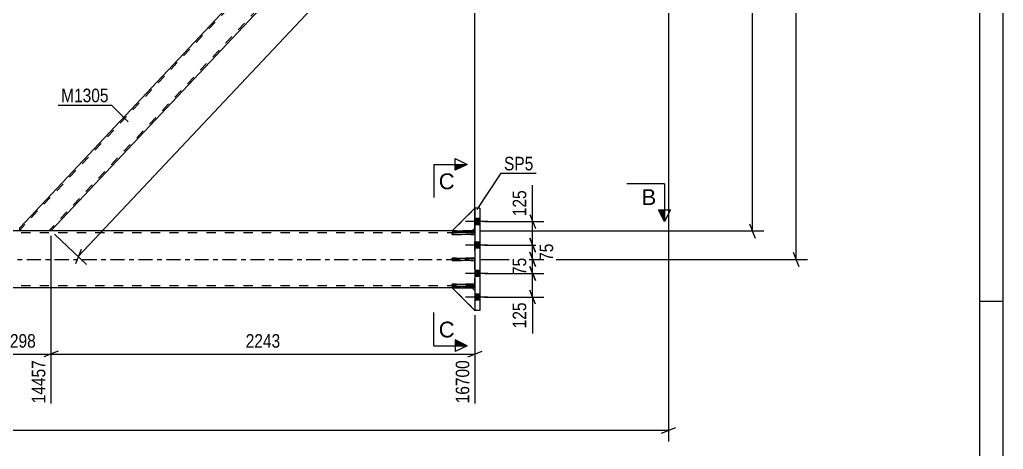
# Model space of a CAD drawing. Header units: millimetres. Extents: x -63 to 778, y -435 to 159.
# Drawn here: x 570.2 to 778.4, y -167.8 to -76.9 of the extents above; entities that cross this region are included whole.
import ezdxf

# ---------------------------------------------------------------- set-up
doc = ezdxf.new("R2010")
doc.units = ezdxf.units.MM
doc.linetypes.add('DXK_LINE_DOT2', pattern=[3.9198, 1.9599, -1.9599])
doc.linetypes.add('DXK_LINE_DOT3', pattern=[5.9187, 2.979, -0.9799, 0.9799, -0.9799])
doc.styles.add('Arial', font='ARIAL.TTF', dxfattribs={"height": 0.2})
doc.styles.add('Arial Narrow', font='ARIALN.TTF', dxfattribs={"height": 0.2})

# ---------------------------------------------------------------- blocks, each defined once
blk = doc.blocks.new('Unknown-570387995-1162')
at = {"color": 5, "linetype": 'Continuous'}
for p, q in [((778.37, -434.5), (778.37, 159.5)), ((773.37, -429.5), (773.37, 154.5)), ((778.37, -136.5), (773.37, -136.5))]:
    blk.add_line(p, q, dxfattribs=at)
blk = doc.blocks.new('Part-570387995-1566 - 1399')
at = {"color": 7, "linetype": 'DXK_LINE_DOT2'}
for p, q in [((661.74, -133.6), (665.94, -133.6)), ((666.54, -138.4), (661.74, -133.6)), ((665.94, -133.6), (666.54, -134.2)), ((666.54, -134.2), (666.54, -138.4))]:
    blk.add_line(p, q, dxfattribs=at)
blk = doc.blocks.new('Bolt-570387995-1432 - 1399')
at = {"linetype": 'Continuous'}
for points in [[(666.54, -118.94), (666.54, -120.26), (667.54, -120.26), (667.54, -118.94)], [(666.54, -118.94), (666.54, -120.26), (667.54, -120.26), (667.54, -118.94)], [(666.54, -118.94), (666.54, -120.26), (667.54, -120.26), (667.54, -118.94)], [(666.54, -123.94), (666.54, -125.26), (667.54, -125.26), (667.54, -123.94)], [(666.54, -123.94), (666.54, -125.26), (667.54, -125.26), (667.54, -123.94)], [(666.54, -129.94), (666.54, -131.26), (667.54, -131.26), (667.54, -129.94)], [(666.54, -129.94), (666.54, -131.26), (667.54, -131.26), (667.54, -129.94)], [(666.54, -134.94), (666.54, -136.26), (667.54, -136.26), (667.54, -134.94)], [(666.54, -134.94), (666.54, -136.26), (667.54, -136.26), (667.54, -134.94)], [(666.54, -134.94), (666.54, -136.26), (667.54, -136.26), (667.54, -134.94)]]:
    blk.add_hatch(color=1, dxfattribs=at).paths.add_polyline_path(points)
at = {"color": 1, "linetype": 'Continuous'}
for p, q in [((669.3, -119.6), (664.54, -119.6)), ((669.3, -119.6), (664.54, -119.6)), ((669.3, -119.6), (664.54, -119.6)), ((667.54, -118.94), (666.54, -118.94)), ((667.54, -118.94), (666.54, -118.94)), ((667.54, -118.94), (666.54, -118.94)), ((667.54, -120.26), (666.54, -120.26)), ((667.54, -120.26), (666.54, -120.26)), ((667.54, -120.26), (666.54, -120.26)), ((669.3, -124.6), (664.54, -124.6)), ((669.3, -124.6), (664.54, -124.6)), ((667.54, -123.94), (666.54, -123.94)), ((667.54, -123.94), (666.54, -123.94)), ((667.54, -125.26), (666.54, -125.26)), ((667.54, -125.26), (666.54, -125.26)), ((669.3, -130.6), (664.54, -130.6)), ((669.3, -130.6), (664.54, -130.6)), ((667.54, -129.94), (666.54, -129.94)), ((667.54, -129.94), (666.54, -129.94)), ((667.54, -131.26), (666.54, -131.26)), ((667.54, -131.26), (666.54, -131.26)), ((667.54, -134.94), (666.54, -134.94)), ((667.54, -134.94), (666.54, -134.94)), ((667.54, -134.94), (666.54, -134.94)), ((669.3, -135.6), (664.54, -135.6)), ((669.3, -135.6), (664.54, -135.6)), ((669.3, -135.6), (664.54, -135.6)), ((667.54, -136.26), (666.54, -136.26)), ((667.54, -136.26), (666.54, -136.26)), ((667.54, -136.26), (666.54, -136.26))]:
    blk.add_line(p, q, dxfattribs=at)
blk = doc.blocks.new('Part-570387995-1567 - 1399')
at = {"color": 7, "linetype": 'DXK_LINE_DOT2'}
for p, q in [((666.54, -132.86), (661.74, -132.86)), ((661.74, -132.86), (661.74, -133.34)), ((665.94, -133.34), (665.94, -132.86)), ((666.54, -133.34), (666.54, -132.86)), ((661.74, -133.34), (666.54, -133.34))]:
    blk.add_line(p, q, dxfattribs=at)
blk = doc.blocks.new('Part-570387995-1568 - 1399')
at = {"color": 7, "linetype": 'DXK_LINE_DOT2'}
for p, q in [((666.54, -121.86), (661.74, -121.86)), ((661.74, -121.86), (661.74, -122.34)), ((661.74, -122.34), (666.54, -122.34)), ((665.94, -122.34), (665.94, -121.86)), ((666.54, -122.34), (666.54, -121.86))]:
    blk.add_line(p, q, dxfattribs=at)
blk = doc.blocks.new('Part-570387995-1563 - 1399')
at = {"color": 2, "linetype": 'Continuous'}
for p, q in [((666.54, -138.4), (661.74, -133.6)), ((661.74, -133.6), (665.94, -133.6)), ((665.94, -133.6), (666.54, -134.2))]:
    blk.add_line(p, q, dxfattribs=at)
at = {"color": 7, "linetype": 'DXK_LINE_DOT2'}
blk.add_line((666.54, -134.2), (666.54, -138.4), dxfattribs=at)
blk = doc.blocks.new('Part-570387995-1533 - 1399')
at = {"color": 7, "linetype": 'DXK_LINE_DOT2'}
for p, q in [((666.54, -122), (44.9, -122)), ((666.54, -121.6), (89.94, -121.6)), ((665.94, -121.6), (661.74, -121.6)), ((666.54, -133.6), (666.54, -121.6)), ((666.54, -133.2), (44.9, -133.2)), ((665.94, -133.6), (661.74, -133.6))]:
    blk.add_line(p, q, dxfattribs=at)
at = {"color": 2, "linetype": 'Continuous'}
for p, q in [((661.74, -121.6), (454.04, -121.6)), ((666.54, -121.6), (665.94, -121.6)), ((661.74, -133.6), (44.9, -133.6)), ((666.54, -133.6), (665.94, -133.6))]:
    blk.add_line(p, q, dxfattribs=at)
at = {"color": 7, "linetype": 'DXK_LINE_DOT3'}
blk.add_line((44.9, -127.6), (666.54, -127.6), dxfattribs=at)
blk = doc.blocks.new('Part-570387995-1557 - 1399')
at = {"color": 2, "linetype": 'Continuous'}
for p, q in [((666.54, -116.8), (661.74, -121.6)), ((661.74, -121.6), (665.94, -121.6)), ((665.94, -121.6), (666.54, -121))]:
    blk.add_line(p, q, dxfattribs=at)
at = {"color": 7, "linetype": 'DXK_LINE_DOT2'}
blk.add_line((666.54, -121), (666.54, -116.8), dxfattribs=at)
blk = doc.blocks.new('Part-570387995-1560 - 1399')
at = {"color": 7, "linetype": 'DXK_LINE_DOT2'}
for p, q in [((666.54, -116.8), (661.74, -121.6)), ((666.54, -121), (666.54, -116.8)), ((661.74, -121.6), (665.94, -121.6)), ((665.94, -121.6), (666.54, -121))]:
    blk.add_line(p, q, dxfattribs=at)
blk = doc.blocks.new('Part-570387995-1676 - 1399')
at = {"color": 7, "linetype": 'DXK_LINE_DOT2'}
for p, q in [((678.71, -6), (570.18, -121.41)), ((684.9, -6.19), (576.37, -121.6)), ((684.9, -6), (678.27, -6)), ((627.54, -59.95), (623.92, -63.8)), ((576.81, -121.6), (570.18, -121.6))]:
    blk.add_line(p, q, dxfattribs=at)
at = {"color": 2, "linetype": 'Continuous'}
for p, q in [((678.27, -6), (627.54, -59.95)), ((684.9, -6.66), (684.9, -6)), ((684.9, -6.66), (576.81, -121.6)), ((623.92, -63.8), (570.18, -120.94)), ((570.18, -121.6), (570.18, -120.94))]:
    blk.add_line(p, q, dxfattribs=at)
blk = doc.blocks.new('Part-570387995-1798 - 1399')
at = {"color": 7, "linetype": 'DXK_LINE_DOT2'}
for p, q in [((666.54, -127.36), (661.74, -127.36)), ((661.74, -127.36), (661.74, -127.84)), ((661.74, -127.84), (666.54, -127.84)), ((665.94, -127.84), (665.94, -127.36)), ((666.54, -127.84), (666.54, -127.36))]:
    blk.add_line(p, q, dxfattribs=at)
blk = doc.blocks.new('Part-570387995-1764 - 1399')
at = {"color": 2, "linetype": 'Continuous'}
for p, q in [((667.54, -116.8), (666.54, -116.8)), ((666.54, -116.8), (666.54, -138.4)), ((667.54, -116.8), (667.54, -138.4)), ((667.54, -138.4), (666.54, -138.4))]:
    blk.add_line(p, q, dxfattribs=at)
blk = doc.blocks.new('Part-570387995-1795 - 1399')
at = {"color": 2, "linetype": 'Continuous'}
for p, q in [((661.74, -127.36), (666.54, -127.36)), ((661.74, -127.84), (661.74, -127.36)), ((666.54, -127.84), (661.74, -127.84)), ((666.54, -127.36), (666.54, -127.84))]:
    blk.add_line(p, q, dxfattribs=at)
at = {"color": 7, "linetype": 'DXK_LINE_DOT2'}
blk.add_line((665.94, -127.84), (665.94, -127.36), dxfattribs=at)
blk = doc.blocks.new('Part-570387995-1796 - 1399')
at = {"color": 2, "linetype": 'Continuous'}
for p, q in [((661.74, -121.86), (666.54, -121.86)), ((661.74, -122.34), (661.74, -121.86)), ((666.54, -122.34), (661.74, -122.34)), ((666.54, -121.86), (666.54, -122.34))]:
    blk.add_line(p, q, dxfattribs=at)
at = {"color": 7, "linetype": 'DXK_LINE_DOT2'}
blk.add_line((665.94, -122.34), (665.94, -121.86), dxfattribs=at)
blk = doc.blocks.new('Part-570387995-1797 - 1399')
at = {"color": 2, "linetype": 'Continuous'}
for p, q in [((661.74, -132.86), (666.54, -132.86)), ((661.74, -133.34), (661.74, -132.86)), ((666.54, -132.86), (666.54, -133.34)), ((666.54, -133.34), (661.74, -133.34))]:
    blk.add_line(p, q, dxfattribs=at)
at = {"color": 7, "linetype": 'DXK_LINE_DOT2'}
blk.add_line((665.94, -133.34), (665.94, -132.86), dxfattribs=at)
blk = doc.blocks.new('StraightDimension-570387995-2399 - 1399')
at = {"color": 7, "linetype": 'Continuous'}
for p, q in [((706.54, -7), (706.54, -70.36)), ((666.54, -120.6), (666.54, -65.11)), ((668.04, -67.36), (665.04, -68.56)), ((666.54, -67.96), (706.54, -67.96)), ((705.04, -68.56), (708.04, -67.36))]:
    blk.add_line(p, q, dxfattribs=at)
at = {"color": 0}
blk.add_wipeout([(690.8, -67.21), (690.8, -63.01), (682.28, -63.01), (682.28, -67.21)], dxfattribs=at)
at = {"color": 3, "style": 'Arial Narrow'}
blk.add_text('1000', height=2.863, dxfattribs=at).set_placement((682.88, -66.61))
blk = doc.blocks.new('StraightDimension-570387995-13084 - 1399')
at = {"color": 7, "linetype": 'Continuous'}
for p, q in [((678.14, -118.1), (679.34, -121.1)), ((668.54, -119.6), (681.14, -119.6)), ((678.74, -124.6), (678.74, -119.6)), ((668.54, -124.6), (681.14, -124.6)), ((679.34, -126.1), (678.14, -123.1))]:
    blk.add_line(p, q, dxfattribs=at)
at = {"color": 0}
blk.add_wipeout([(677.99, -112.39), (673.79, -112.39), (673.79, -119.07), (677.99, -119.07)], dxfattribs=at)
at = {"color": 7, "linetype": 'Continuous'}
blk.add_line((678.74, -119.6), (678.74, -111.87), dxfattribs=at)
blk.add_line((678.74, -119.6), (678.74, -111.87), dxfattribs=at)
at = {"color": 3, "style": 'Arial Narrow'}
blk.add_text('125', height=2.863, rotation=90.0002, dxfattribs=at).set_placement((677.39, -118.47))
blk = doc.blocks.new('StraightDimension-570387995-2019 - 1399')
at = {"color": 7, "linetype": 'Continuous'}
for p, q in [((707.54, -7), (707.54, -166.19)), ((-1, -163.79), (707.54, -163.79)), ((706.04, -164.39), (709.04, -163.19))]:
    blk.add_line(p, q, dxfattribs=at)
blk = doc.blocks.new('StraightDimension-570387995-1919 - 1399')
at = {"color": 7, "linetype": 'Continuous'}
for p, q in [((707.54, -6), (727.67, -6)), ((725.87, -7.5), (724.67, -4.5)), ((725.27, -121.6), (725.27, -6)), ((724.67, -120.1), (725.87, -123.1)), ((667.54, -121.6), (727.67, -121.6))]:
    blk.add_line(p, q, dxfattribs=at)
at = {"color": 0}
blk.add_wipeout([(724.52, -59.54), (720.32, -59.54), (720.32, -68.06), (724.52, -68.06)], dxfattribs=at)
at = {"color": 3, "style": 'Arial Narrow'}
blk.add_text('2890', height=2.863, rotation=90.0002, dxfattribs=at).set_placement((723.92, -67.46))
blk = doc.blocks.new('StraightDimension-570387995-2032 - 1399')
at = {"color": 7, "linetype": 'Continuous'}
for p, q in [((735.12, -1.59), (733.92, 1.41)), ((707.54, -0.09), (736.92, -0.09)), ((734.52, -127.6), (734.52, -0.09)), ((733.92, -126.1), (735.12, -129.1)), ((667.54, -127.6), (736.92, -127.6))]:
    blk.add_line(p, q, dxfattribs=at)
at = {"color": 0}
blk.add_wipeout([(733.77, -59.59), (729.57, -59.59), (729.57, -68.1), (733.77, -68.1)], dxfattribs=at)
at = {"color": 3, "style": 'Arial Narrow'}
blk.add_text('3188', height=2.863, rotation=90.0002, dxfattribs=at).set_placement((733.17, -67.5))
blk = doc.blocks.new('StraightDimension-570387995-6124 - 1399')
at = {"color": 7, "linetype": 'Continuous'}
for p, q in [((576.81, -122.6), (576.81, -158.09)), ((666.54, -139.4), (666.54, -158.09)), ((578.31, -147.05), (575.31, -148.25)), ((576.81, -147.65), (666.54, -147.65)), ((665.04, -148.25), (668.04, -147.05))]:
    blk.add_line(p, q, dxfattribs=at)
at = {"color": 0}
blk.add_wipeout([(625.93, -146.9), (625.93, -142.7), (617.42, -142.7), (617.42, -146.9)], dxfattribs=at)
at = {"color": 0, "linetype": 'Continuous'}
blk.add_wipeout([(665.94, -148.35), (661.74, -148.35), (661.74, -158.69), (665.94, -158.69)], dxfattribs=at)
at = {"color": 3, "style": 'Arial Narrow'}
blk.add_text('2243', height=2.863, dxfattribs=at).set_placement((618.02, -146.3))
at = {"color": 3, "linetype": 'Continuous', "style": 'Arial Narrow'}
blk.add_text('16700', height=2.863, rotation=90.0002, dxfattribs=at).set_placement((665.34, -158.09))
blk = doc.blocks.new('StraightDimension-570387995-6125 - 1399')
at = {"color": 7, "linetype": 'Continuous'}
for p, q in [((564.9, -122.6), (564.9, -158.09)), ((576.81, -122.6), (576.81, -158.09)), ((563.4, -148.25), (566.4, -147.05)), ((564.9, -147.65), (576.81, -147.65)), ((578.31, -147.05), (575.31, -148.25))]:
    blk.add_line(p, q, dxfattribs=at)
at = {"color": 0}
blk.add_wipeout([(574.2, -146.9), (574.2, -142.7), (567.51, -142.7), (567.51, -146.9)], dxfattribs=at)
at = {"color": 0, "linetype": 'Continuous'}
blk.add_wipeout([(576.21, -148.35), (572.01, -148.35), (572.01, -158.69), (576.21, -158.69)], dxfattribs=at)
at = {"color": 3, "style": 'Arial Narrow'}
blk.add_text('298', height=2.863, dxfattribs=at).set_placement((568.11, -146.3))
at = {"color": 3, "linetype": 'Continuous', "style": 'Arial Narrow'}
blk.add_text('14457', height=2.863, rotation=90.0002, dxfattribs=at).set_placement((575.61, -158.09))
blk = doc.blocks.new('StraightDimension-570387995-13085 - 1399')
at = {"color": 7, "linetype": 'Continuous'}
for p, q in [((668.54, -124.6), (681.59, -124.6)), ((678.14, -123.1), (679.34, -126.1)), ((678.74, -127.6), (678.74, -124.6)), ((679.34, -129.1), (678.14, -126.1)), ((667.54, -127.6), (681.59, -127.6))]:
    blk.add_line(p, q, dxfattribs=at)
at = {"color": 0}
blk.add_wipeout([(683.69, -123.67), (679.49, -123.67), (679.49, -128.53), (683.69, -128.53)], dxfattribs=at)
at = {"color": 3, "style": 'Arial Narrow'}
blk.add_text('75', height=2.863, rotation=90.0002, dxfattribs=at).set_placement((683.09, -127.93))
blk = doc.blocks.new('StraightDimension-570387995-13086 - 1399')
at = {"color": 7, "linetype": 'Continuous'}
for p, q in [((678.14, -126.1), (679.34, -129.1)), ((667.54, -127.6), (681.14, -127.6)), ((678.74, -130.6), (678.74, -127.6)), ((668.54, -130.6), (681.14, -130.6)), ((679.34, -132.1), (678.14, -129.1))]:
    blk.add_line(p, q, dxfattribs=at)
at = {"color": 0}
blk.add_wipeout([(677.99, -126.67), (673.79, -126.67), (673.79, -131.53), (677.99, -131.53)], dxfattribs=at)
at = {"color": 3, "style": 'Arial Narrow'}
blk.add_text('75', height=2.863, rotation=90.0002, dxfattribs=at).set_placement((677.39, -130.93))
blk = doc.blocks.new('StraightDimension-570387995-13087 - 1399')
at = {"color": 7, "linetype": 'Continuous'}
for p, q in [((668.54, -130.6), (681.14, -130.6)), ((678.14, -129.1), (679.34, -132.1)), ((678.74, -135.6), (678.74, -130.6)), ((679.34, -137.1), (678.14, -134.1)), ((668.54, -135.6), (681.14, -135.6))]:
    blk.add_line(p, q, dxfattribs=at)
at = {"color": 0}
blk.add_wipeout([(677.99, -136.12), (673.79, -136.12), (673.79, -142.81), (677.99, -142.81)], dxfattribs=at)
at = {"color": 7, "linetype": 'Continuous'}
blk.add_line((678.74, -135.6), (678.74, -143.33), dxfattribs=at)
blk.add_line((678.74, -135.6), (678.74, -143.33), dxfattribs=at)
at = {"color": 3, "style": 'Arial Narrow'}
blk.add_text('125', height=2.863, rotation=90.0002, dxfattribs=at).set_placement((677.39, -142.21))
blk = doc.blocks.new('StraightDimension-570387995-13201 - 1399')
at = {"color": 7, "linetype": 'Continuous'}
for p, q in [((685.63, -7.35), (692.42, -13.74)), ((582.58, -127.03), (690.68, -12.09)), ((690.09, -13.6), (691.27, -10.59)), ((577.54, -122.29), (584.33, -128.68)), ((583.17, -125.53), (581.99, -128.54))]:
    blk.add_line(p, q, dxfattribs=at)
at = {"color": 0}
blk.add_wipeout([(639, -65.95), (635.94, -63.07), (630.11, -69.27), (633.17, -72.15)], dxfattribs=at)
at = {"color": 3, "style": 'Arial Narrow'}
blk.add_text('3945', height=2.863, rotation=46.7591, dxfattribs=at).set_placement((633.14, -71.3))
blk = doc.blocks.new('Mark-570387995-1672 - 1399')
at = {"color": 0}
blk.add_wipeout([(589, -94.33), (589, -91.33), (578.95, -91.33), (578.95, -94.33)], dxfattribs=at)
blk.add_wipeout([(589, -94.33), (589, -91.33), (578.95, -91.33), (578.95, -94.33)], dxfattribs=at)
at = {"color": 30, "linetype": 'Continuous'}
for p in [(578.35, -94.93), (593.14, -98.47)]:
    blk.add_line(p, (589.6, -94.93), dxfattribs=at)
at = {"color": 3, "style": 'Arial Narrow'}
blk.add_text('M1305', height=2.863, dxfattribs=at).set_placement((578.95, -94.33))
blk = doc.blocks.new('Mark-570387995-1760 - 1399')
at = {"color": 0}
blk.add_wipeout([(678.9, -108.76), (678.9, -105.76), (672.69, -105.76), (672.69, -108.76)], dxfattribs=at)
blk.add_wipeout([(678.9, -108.76), (678.9, -105.76), (672.69, -105.76), (672.69, -108.76)], dxfattribs=at)
at = {"color": 30, "linetype": 'Continuous'}
for p, q in [((666.98, -117.04), (672.09, -109.36)), ((672.09, -109.36), (679.5, -109.36))]:
    blk.add_line(p, q, dxfattribs=at)
at = {"color": 3, "style": 'Arial Narrow'}
blk.add_text('SP5', height=2.863, dxfattribs=at).set_placement((672.69, -108.76))
blk = doc.blocks.new('SectionMark-570387995-3158 - 1399')
at = {"color": 6, "linetype": 'Continuous'}
for p in [(706.67, -111.6), (707.92, -117.1)]:
    blk.add_line(p, (706.67, -119.6), dxfattribs=at)
at = {"color": 0, "linetype": 'Continuous'}
blk.add_wipeout([(704.92, -116.1), (704.92, -112.6), (701.81, -112.6), (701.81, -116.1)], dxfattribs=at)
at = {"linetype": 'Continuous'}
blk.add_hatch(color=6, dxfattribs=at).paths.add_polyline_path([(705.42, -117.1), (706.67, -117.1), (706.67, -119.6)])
at = {"color": 6, "linetype": 'Continuous'}
for p, q in [((706.67, -111.6), (698.67, -111.6)), ((705.42, -117.1), (707.92, -117.1)), ((706.67, -119.6), (705.42, -117.1))]:
    blk.add_line(p, q, dxfattribs=at)
at = {"color": 3, "linetype": 'Continuous', "style": 'Arial'}
blk.add_text('B', height=3.34, dxfattribs=at).set_placement((701.81, -116.1))
blk = doc.blocks.new('SectionMark-570387995-3124 - 1399')
at = {"color": 6, "linetype": 'Continuous'}
for p, q in [((657.87, -107.5), (664.87, -107.5)), ((662.37, -106.25), (664.87, -107.5)), ((657.87, -145.88), (664.87, -145.88)), ((664.87, -145.88), (662.37, -147.13))]:
    blk.add_line(p, q, dxfattribs=at)
at = {"color": 0, "linetype": 'Continuous'}
for points in [[(662.24, -112.75), (662.24, -109.25), (658.87, -109.25), (658.87, -112.75)], [(662.24, -144.13), (662.24, -140.63), (658.87, -140.63), (658.87, -144.13)]]:
    blk.add_wipeout(points, dxfattribs=at)
at = {"linetype": 'Continuous'}
for points in [[(662.37, -108.75), (662.37, -107.5), (664.87, -107.5)], [(662.37, -145.88), (662.37, -144.63), (664.87, -145.88)]]:
    blk.add_hatch(color=6, dxfattribs=at).paths.add_polyline_path(points)
at = {"color": 6, "linetype": 'Continuous'}
for p, q in [((657.87, -107.5), (657.87, -114.5)), ((662.37, -108.75), (662.37, -106.25)), ((664.87, -107.5), (662.37, -108.75)), ((657.87, -145.88), (657.87, -138.88)), ((664.87, -145.88), (662.37, -144.63)), ((662.37, -144.63), (662.37, -147.13))]:
    blk.add_line(p, q, dxfattribs=at)
at = {"color": 3, "linetype": 'Continuous', "style": 'Arial'}
for p in [(658.87, -112.75), (658.87, -144.13)]:
    blk.add_text('C', height=3.34, dxfattribs=at).set_placement(p)

msp = doc.modelspace()

# ---------------------------------------------------------------- block references
for name in ['Unknown-570387995-1162', 'Part-570387995-1676 - 1399', 'Part-570387995-1557 - 1399', 'Part-570387995-1560 - 1399', 'Part-570387995-1764 - 1399', 'Bolt-570387995-1432 - 1399', 'Part-570387995-1533 - 1399', 'Part-570387995-1568 - 1399', 'Part-570387995-1796 - 1399', 'Part-570387995-1798 - 1399', 'Part-570387995-1795 - 1399', 'Part-570387995-1567 - 1399', 'Part-570387995-1797 - 1399', 'Part-570387995-1566 - 1399', 'Part-570387995-1563 - 1399']:
    msp.add_blockref(name, (0, 0))

# ---------------------------------------------------------------- next in the draw order: block references
msp.add_blockref('StraightDimension-570387995-2399 - 1399', (0, 0))

# ---------------------------------------------------------------- next in the draw order: block references
msp.add_blockref('StraightDimension-570387995-13084 - 1399', (0, 0))

# ---------------------------------------------------------------- next in the draw order: block references
msp.add_blockref('StraightDimension-570387995-2019 - 1399', (0, 0))

# ---------------------------------------------------------------- next in the draw order: block references
msp.add_blockref('StraightDimension-570387995-1919 - 1399', (0, 0))

# ---------------------------------------------------------------- next in the draw order: block references
msp.add_blockref('StraightDimension-570387995-2032 - 1399', (0, 0))

# ---------------------------------------------------------------- next in the draw order: block references
msp.add_blockref('StraightDimension-570387995-6124 - 1399', (0, 0))

# ---------------------------------------------------------------- next in the draw order: block references
for name in ['StraightDimension-570387995-6125 - 1399', 'StraightDimension-570387995-13085 - 1399']:
    msp.add_blockref(name, (0, 0))

# ---------------------------------------------------------------- next in the draw order: block references
msp.add_blockref('StraightDimension-570387995-13086 - 1399', (0, 0))

# ---------------------------------------------------------------- next in the draw order: block references
msp.add_blockref('StraightDimension-570387995-13087 - 1399', (0, 0))

# ---------------------------------------------------------------- next in the draw order: block references
msp.add_blockref('StraightDimension-570387995-13201 - 1399', (0, 0))

# ---------------------------------------------------------------- next in the draw order: block references
for name in ['Mark-570387995-1672 - 1399', 'Mark-570387995-1760 - 1399']:
    msp.add_blockref(name, (0, 0))

# ---------------------------------------------------------------- next in the draw order: block references
msp.add_blockref('SectionMark-570387995-3158 - 1399', (0, 0))

# ---------------------------------------------------------------- next in the draw order: block references
msp.add_blockref('SectionMark-570387995-3124 - 1399', (0, 0))

doc.saveas('drawing.dxf')
